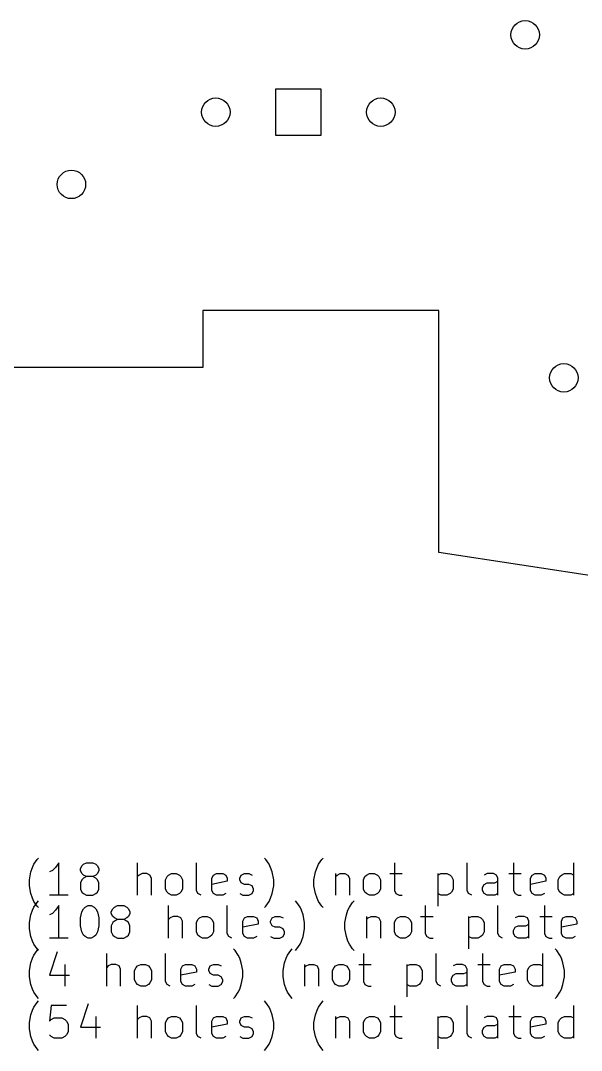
# Model space of a CAD drawing. Header units: millimetres. Extents: x 52 to 335, y -191 to -57.
# Drawn here: x 89 to 123.6, y -191 to -127.6 of the extents above; entities that cross this region are included whole.
import ezdxf

# ---------------------------------------------------------------- set-up
doc = ezdxf.new("R2010")
doc.units = ezdxf.units.MM
doc.layers.add('BLACK', color=250, linetype='CONTINUOUS')

msp = doc.modelspace()

# ---------------------------------------------------------------- linework, layer by layer
at = {"layer": 'BLACK', "linetype": 'CONTINUOUS'}
for p, q in [((107.548664, -131.843836), (104.728836, -131.843836)), ((104.728836, -131.843836), (104.728836, -134.663664)), ((107.548664, -134.663664), (107.548664, -131.843836)), ((104.728836, -134.663664), (107.548664, -134.663664)), ((100.26375, -145.4675), (100.26375, -148.9675)), ((114.79375, -145.4675), (100.26375, -145.4675)), ((114.79375, -160.3475), (114.79375, -145.4675)), ((100.26375, -148.9675), (78.76375, -148.9675)), ((132.67375, -163.0975), (114.79375, -160.3475)), ((89.863664, -179.542576), (90.05414, -179.256861)), ((90.05414, -179.256861), (90.149379, -179.161623)), ((104.14938, -179.256861), (104.054142, -179.161623)), ((104.339856, -179.542576), (104.14938, -179.256861)), ((107.387475, -179.542576), (107.577951, -179.256861)), ((107.577951, -179.256861), (107.67319, -179.161623)), ((89.673188, -180.018766), (89.768426, -179.733052)), ((89.768426, -179.733052), (89.863664, -179.542576)), ((91.006521, -179.923528), (90.816045, -180.018766)), ((91.196997, -179.733052), (91.006521, -179.923528)), ((91.387473, -179.447338), (91.196997, -179.733052)), ((91.387473, -181.447338), (91.387473, -179.447338)), ((92.720807, -179.82829), (92.816045, -179.637814)), ((92.720807, -179.923528), (92.720807, -179.82829)), ((92.816045, -180.114004), (92.720807, -179.923528)), ((92.816045, -179.637814), (92.911283, -179.542576)), ((92.911283, -179.542576), (93.101759, -179.447338)), ((93.101759, -179.447338), (93.482712, -179.447338)), ((93.482712, -179.447338), (93.673188, -179.542576)), ((93.673188, -179.542576), (93.768426, -179.637814)), ((93.768426, -179.637814), (93.863664, -179.82829)), ((93.863664, -179.923528), (93.768426, -180.114004)), ((93.863664, -179.82829), (93.863664, -179.923528)), ((96.244617, -181.447338), (96.244617, -179.447338)), ((99.863665, -181.161623), (99.863665, -179.447338)), ((104.435094, -179.733052), (104.339856, -179.542576)), ((104.530332, -180.018766), (104.435094, -179.733052)), ((107.196999, -180.018766), (107.292237, -179.733052)), ((107.292237, -179.733052), (107.387475, -179.542576)), ((112.054142, -179.447338), (112.054142, -181.161623)), ((116.530333, -181.161623), (116.530333, -179.447338)), ((119.387476, -179.447338), (119.387476, -181.161623)), ((123.101762, -181.447338), (123.101762, -179.447338)), ((89.57795, -180.494957), (89.673188, -180.018766)), ((89.57795, -180.875909), (89.57795, -180.494957)), ((92.816045, -180.494957), (92.720807, -180.685433)), ((92.911283, -180.209242), (92.816045, -180.114004)), ((92.911283, -180.399719), (92.816045, -180.494957)), ((93.101759, -180.30448), (92.911283, -180.209242)), ((93.101759, -180.30448), (92.911283, -180.399719)), ((93.482712, -180.30448), (93.101759, -180.30448)), ((93.673188, -180.209242), (93.482712, -180.30448)), ((93.673188, -180.399719), (93.482712, -180.30448)), ((93.768426, -180.114004), (93.673188, -180.209242)), ((93.768426, -180.494957), (93.673188, -180.399719)), ((93.863664, -180.685433), (93.768426, -180.494957)), ((96.339855, -180.209242), (96.244617, -180.30448)), ((96.530331, -180.114004), (96.339855, -180.209242)), ((96.816046, -180.114004), (96.530331, -180.114004)), ((97.006522, -180.209242), (96.816046, -180.114004)), ((97.10176, -180.399719), (97.006522, -180.209242)), ((97.10176, -181.447338), (97.10176, -180.399719)), ((97.958903, -180.494957), (98.054141, -180.30448)), ((97.958903, -181.066385), (97.958903, -180.494957)), ((98.054141, -180.30448), (98.149379, -180.209242)), ((98.149379, -180.209242), (98.339855, -180.114004)), ((98.339855, -180.114004), (98.62557, -180.114004)), ((98.62557, -180.114004), (98.816046, -180.209242)), ((98.816046, -180.209242), (98.911284, -180.30448)), ((98.911284, -180.30448), (99.006522, -180.494957)), ((99.006522, -180.494957), (99.006522, -181.066385)), ((100.816046, -180.399719), (100.911284, -180.209242)), ((100.816046, -181.161623), (100.816046, -180.399719)), ((101.768427, -180.590195), (100.816046, -180.780671)), ((100.911284, -180.209242), (101.10176, -180.114004)), ((101.10176, -180.114004), (101.482713, -180.114004)), ((101.482713, -180.114004), (101.673189, -180.209242)), ((101.673189, -180.209242), (101.768427, -180.399719)), ((101.768427, -180.399719), (101.768427, -180.590195)), ((102.530332, -180.399719), (102.62557, -180.209242)), ((102.530332, -180.494957), (102.530332, -180.399719)), ((102.62557, -180.685433), (102.530332, -180.494957)), ((102.62557, -180.209242), (102.816046, -180.114004)), ((102.816046, -180.114004), (103.10176, -180.114004)), ((103.10176, -180.114004), (103.292237, -180.209242)), ((104.62557, -180.494957), (104.530332, -180.018766)), ((104.62557, -180.875909), (104.62557, -180.494957)), ((107.101761, -180.494957), (107.196999, -180.018766)), ((107.101761, -180.875909), (107.101761, -180.494957)), ((108.435094, -180.114004), (108.435094, -181.447338)), ((108.435094, -180.30448), (108.530332, -180.209242)), ((108.530332, -180.209242), (108.720808, -180.114004)), ((108.720808, -180.114004), (109.006523, -180.114004)), ((109.006523, -180.114004), (109.196999, -180.209242)), ((109.196999, -180.209242), (109.292237, -180.399719)), ((109.292237, -180.399719), (109.292237, -181.447338)), ((110.14938, -180.494957), (110.244618, -180.30448)), ((110.14938, -181.066385), (110.14938, -180.494957)), ((110.244618, -180.30448), (110.339856, -180.209242)), ((110.339856, -180.209242), (110.530332, -180.114004)), ((110.530332, -180.114004), (110.816047, -180.114004)), ((110.816047, -180.114004), (111.006523, -180.209242)), ((111.006523, -180.209242), (111.101761, -180.30448)), ((111.101761, -180.30448), (111.196999, -180.494957)), ((111.196999, -180.494957), (111.196999, -181.066385)), ((111.768428, -180.114004), (112.530332, -180.114004)), ((114.720809, -180.114004), (114.720809, -182.114004)), ((114.720809, -180.209242), (114.911285, -180.114004)), ((114.911285, -180.114004), (115.292238, -180.114004)), ((115.292238, -180.114004), (115.482714, -180.209242)), ((115.482714, -180.209242), (115.577952, -180.30448)), ((115.577952, -180.30448), (115.67319, -180.494957)), ((115.67319, -180.494957), (115.67319, -181.066385)), ((117.768428, -180.114004), (117.577952, -180.209242)), ((118.149381, -180.114004), (117.768428, -180.114004)), ((118.339857, -180.209242), (118.149381, -180.114004)), ((118.244619, -180.685433), (118.435095, -180.590195)), ((118.435095, -180.399719), (118.339857, -180.209242)), ((118.435095, -181.447338), (118.435095, -180.399719)), ((119.101762, -180.114004), (119.863666, -180.114004)), ((120.435095, -180.399719), (120.530333, -180.209242)), ((120.435095, -181.161623), (120.435095, -180.399719)), ((121.387476, -180.590195), (120.435095, -180.780671)), ((120.530333, -180.209242), (120.720809, -180.114004)), ((120.720809, -180.114004), (121.101762, -180.114004)), ((121.101762, -180.114004), (121.292238, -180.209242)), ((121.292238, -180.209242), (121.387476, -180.399719)), ((121.387476, -180.399719), (121.387476, -180.590195)), ((122.149381, -180.494957), (122.244619, -180.30448)), ((122.149381, -181.066385), (122.149381, -180.494957)), ((122.244619, -180.30448), (122.339857, -180.209242)), ((122.339857, -180.209242), (122.530333, -180.114004)), ((122.530333, -180.114004), (122.911286, -180.114004)), ((122.911286, -180.114004), (123.101762, -180.209242)), ((89.673188, -181.3521), (89.57795, -180.875909)), ((92.720807, -180.685433), (92.720807, -181.066385)), ((92.720807, -181.066385), (92.816045, -181.256861)), ((92.816045, -181.256861), (92.911283, -181.3521)), ((93.673188, -181.3521), (93.768426, -181.256861)), ((93.768426, -181.256861), (93.863664, -181.066385)), ((93.863664, -181.066385), (93.863664, -180.685433)), ((98.054141, -181.256861), (97.958903, -181.066385)), ((98.149379, -181.3521), (98.054141, -181.256861)), ((98.911284, -181.256861), (98.816046, -181.3521)), ((99.006522, -181.066385), (98.911284, -181.256861)), ((99.958903, -181.3521), (99.863665, -181.161623)), ((100.911284, -181.3521), (100.816046, -181.161623)), ((102.816046, -180.780671), (102.62557, -180.685433)), ((103.10176, -180.780671), (102.816046, -180.780671)), ((103.292237, -180.875909), (103.10176, -180.780671)), ((103.387475, -181.066385), (103.292237, -180.875909)), ((103.292237, -181.3521), (103.387475, -181.161623)), ((103.387475, -181.161623), (103.387475, -181.066385)), ((104.530332, -181.3521), (104.62557, -180.875909)), ((107.196999, -181.3521), (107.101761, -180.875909)), ((110.244618, -181.256861), (110.14938, -181.066385)), ((110.339856, -181.3521), (110.244618, -181.256861)), ((111.101761, -181.256861), (111.006523, -181.3521)), ((111.196999, -181.066385), (111.101761, -181.256861)), ((112.054142, -181.161623), (112.14938, -181.3521)), ((115.577952, -181.256861), (115.482714, -181.3521)), ((115.67319, -181.066385), (115.577952, -181.256861)), ((116.625571, -181.3521), (116.530333, -181.161623)), ((117.482714, -180.971147), (117.577952, -180.780671)), ((117.482714, -181.161623), (117.482714, -180.971147)), ((117.577952, -181.3521), (117.482714, -181.161623)), ((117.577952, -180.780671), (117.768428, -180.685433)), ((117.768428, -180.685433), (118.244619, -180.685433)), ((119.387476, -181.161623), (119.482714, -181.3521)), ((120.530333, -181.3521), (120.435095, -181.161623)), ((122.244619, -181.256861), (122.149381, -181.066385)), ((122.339857, -181.3521), (122.244619, -181.256861)), ((89.768426, -181.637814), (89.673188, -181.3521)), ((89.863664, -181.82829), (89.768426, -181.637814)), ((90.05414, -182.114004), (89.863664, -181.82829)), ((89.863664, -182.182576), (90.05414, -181.896861)), ((90.05414, -181.896861), (90.149379, -181.801623)), ((91.958902, -181.447338), (90.816045, -181.447338)), ((92.911283, -181.3521), (93.101759, -181.447338)), ((93.101759, -181.447338), (93.482712, -181.447338)), ((93.482712, -181.447338), (93.673188, -181.3521)), ((98.339855, -181.447338), (98.149379, -181.3521)), ((98.62557, -181.447338), (98.339855, -181.447338)), ((98.816046, -181.3521), (98.62557, -181.447338)), ((100.149379, -181.447338), (99.958903, -181.3521)), ((101.10176, -181.447338), (100.911284, -181.3521)), ((101.482713, -181.447338), (101.10176, -181.447338)), ((101.673189, -181.3521), (101.482713, -181.447338)), ((102.530332, -181.3521), (102.720808, -181.447338)), ((102.720808, -181.447338), (103.10176, -181.447338)), ((103.10176, -181.447338), (103.292237, -181.3521)), ((104.14938, -182.114004), (104.339856, -181.82829)), ((104.339856, -181.82829), (104.435094, -181.637814)), ((104.435094, -181.637814), (104.530332, -181.3521)), ((106.054142, -181.896861), (105.958904, -181.801623)), ((106.244618, -182.182576), (106.054142, -181.896861)), ((107.292237, -181.637814), (107.196999, -181.3521)), ((107.387475, -181.82829), (107.292237, -181.637814)), ((107.577951, -182.114004), (107.387475, -181.82829)), ((109.292237, -182.182576), (109.482713, -181.896861)), ((109.482713, -181.896861), (109.577952, -181.801623)), ((110.530332, -181.447338), (110.339856, -181.3521)), ((110.816047, -181.447338), (110.530332, -181.447338)), ((111.006523, -181.3521), (110.816047, -181.447338)), ((112.14938, -181.3521), (112.339856, -181.447338)), ((112.339856, -181.447338), (112.530332, -181.447338)), ((114.911285, -181.447338), (114.720809, -181.3521)), ((115.292238, -181.447338), (114.911285, -181.447338)), ((115.482714, -181.3521), (115.292238, -181.447338)), ((116.816047, -181.447338), (116.625571, -181.3521)), ((117.768428, -181.447338), (117.577952, -181.3521)), ((118.244619, -181.447338), (117.768428, -181.447338)), ((118.435095, -181.3521), (118.244619, -181.447338)), ((119.482714, -181.3521), (119.67319, -181.447338)), ((119.67319, -181.447338), (119.863666, -181.447338)), ((120.720809, -181.447338), (120.530333, -181.3521)), ((121.101762, -181.447338), (120.720809, -181.447338)), ((121.292238, -181.3521), (121.101762, -181.447338)), ((122.530333, -181.447338), (122.339857, -181.3521)), ((122.911286, -181.447338), (122.530333, -181.447338)), ((123.101762, -181.3521), (122.911286, -181.447338)), ((89.673188, -182.658766), (89.768426, -182.373052)), ((89.768426, -182.373052), (89.863664, -182.182576)), ((90.149379, -182.209242), (90.05414, -182.114004)), ((91.196997, -182.373052), (91.006521, -182.563528)), ((91.387473, -182.087338), (91.196997, -182.373052)), ((91.387473, -184.087338), (91.387473, -182.087338)), ((92.720807, -182.849242), (92.816045, -182.46829)), ((92.816045, -182.46829), (92.911283, -182.277814)), ((92.911283, -182.277814), (93.006521, -182.182576)), ((93.006521, -182.182576), (93.196997, -182.087338)), ((93.196997, -182.087338), (93.387474, -182.087338)), ((93.387474, -182.087338), (93.57795, -182.182576)), ((93.57795, -182.182576), (93.673188, -182.277814)), ((93.673188, -182.277814), (93.768426, -182.46829)), ((93.768426, -182.46829), (93.863664, -182.849242)), ((94.625569, -182.46829), (94.720807, -182.277814)), ((94.625569, -182.563528), (94.625569, -182.46829)), ((94.720807, -182.277814), (94.816045, -182.182576)), ((94.816045, -182.182576), (95.006521, -182.087338)), ((95.006521, -182.087338), (95.387474, -182.087338)), ((95.387474, -182.087338), (95.57795, -182.182576)), ((95.57795, -182.182576), (95.673188, -182.277814)), ((95.673188, -182.277814), (95.768426, -182.46829)), ((95.768426, -182.46829), (95.768426, -182.563528)), ((98.149379, -184.087338), (98.149379, -182.087338)), ((101.768427, -183.801623), (101.768427, -182.087338)), ((104.054142, -182.209242), (104.14938, -182.114004)), ((106.339856, -182.373052), (106.244618, -182.182576)), ((106.435094, -182.658766), (106.339856, -182.373052)), ((107.67319, -182.209242), (107.577951, -182.114004)), ((109.101761, -182.658766), (109.196999, -182.373052)), ((109.196999, -182.373052), (109.292237, -182.182576)), ((113.958904, -182.087338), (113.958904, -183.801623)), ((118.435095, -183.801623), (118.435095, -182.087338)), ((121.292238, -182.087338), (121.292238, -183.801623)), ((89.57795, -183.134957), (89.673188, -182.658766)), ((89.57795, -183.515909), (89.57795, -183.134957)), ((91.006521, -182.563528), (90.816045, -182.658766)), ((92.720807, -183.325433), (92.720807, -182.849242)), ((93.863664, -182.849242), (93.863664, -183.325433)), ((94.720807, -182.754004), (94.625569, -182.563528)), ((94.720807, -183.134957), (94.625569, -183.325433)), ((94.816045, -182.849242), (94.720807, -182.754004)), ((94.816045, -183.039719), (94.720807, -183.134957)), ((95.006521, -182.94448), (94.816045, -182.849242)), ((95.006521, -182.94448), (94.816045, -183.039719)), ((95.387474, -182.94448), (95.006521, -182.94448)), ((95.57795, -182.849242), (95.387474, -182.94448)), ((95.57795, -183.039719), (95.387474, -182.94448)), ((95.673188, -182.754004), (95.57795, -182.849242)), ((95.673188, -183.134957), (95.57795, -183.039719)), ((95.768426, -182.563528), (95.673188, -182.754004)), ((95.768426, -183.325433), (95.673188, -183.134957)), ((98.244617, -182.849242), (98.149379, -182.94448)), ((98.435093, -182.754004), (98.244617, -182.849242)), ((98.720808, -182.754004), (98.435093, -182.754004)), ((98.911284, -182.849242), (98.720808, -182.754004)), ((99.006522, -183.039719), (98.911284, -182.849242)), ((99.006522, -184.087338), (99.006522, -183.039719)), ((99.863665, -183.134957), (99.958903, -182.94448)), ((99.863665, -183.706385), (99.863665, -183.134957)), ((99.958903, -182.94448), (100.054141, -182.849242)), ((100.054141, -182.849242), (100.244617, -182.754004)), ((100.244617, -182.754004), (100.530332, -182.754004)), ((100.530332, -182.754004), (100.720808, -182.849242)), ((100.720808, -182.849242), (100.816046, -182.94448)), ((100.816046, -182.94448), (100.911284, -183.134957)), ((100.911284, -183.134957), (100.911284, -183.706385)), ((102.720808, -183.039719), (102.816046, -182.849242)), ((102.720808, -183.801623), (102.720808, -183.039719)), ((102.816046, -182.849242), (103.006522, -182.754004)), ((103.006522, -182.754004), (103.387475, -182.754004)), ((103.387475, -182.754004), (103.577951, -182.849242)), ((103.577951, -182.849242), (103.673189, -183.039719)), ((103.673189, -183.039719), (103.673189, -183.230195)), ((104.435094, -183.039719), (104.530332, -182.849242)), ((104.435094, -183.134957), (104.435094, -183.039719)), ((104.530332, -183.325433), (104.435094, -183.134957)), ((104.530332, -182.849242), (104.720808, -182.754004)), ((104.720808, -182.754004), (105.006522, -182.754004)), ((105.006522, -182.754004), (105.196999, -182.849242)), ((106.530332, -183.134957), (106.435094, -182.658766)), ((106.530332, -183.515909), (106.530332, -183.134957)), ((109.006523, -183.134957), (109.101761, -182.658766)), ((109.006523, -183.515909), (109.006523, -183.134957)), ((110.339856, -182.754004), (110.339856, -184.087338)), ((110.339856, -182.94448), (110.435094, -182.849242)), ((110.435094, -182.849242), (110.62557, -182.754004)), ((110.62557, -182.754004), (110.911285, -182.754004)), ((110.911285, -182.754004), (111.101761, -182.849242)), ((111.101761, -182.849242), (111.196999, -183.039719)), ((111.196999, -183.039719), (111.196999, -184.087338)), ((112.054142, -183.134957), (112.14938, -182.94448)), ((112.054142, -183.706385), (112.054142, -183.134957)), ((112.14938, -182.94448), (112.244618, -182.849242)), ((112.244618, -182.849242), (112.435094, -182.754004)), ((112.435094, -182.754004), (112.720809, -182.754004)), ((112.720809, -182.754004), (112.911285, -182.849242)), ((112.911285, -182.849242), (113.006523, -182.94448)), ((113.006523, -182.94448), (113.101761, -183.134957)), ((113.101761, -183.134957), (113.101761, -183.706385)), ((113.67319, -182.754004), (114.435094, -182.754004)), ((116.625571, -182.754004), (116.625571, -184.754004)), ((116.625571, -182.849242), (116.816047, -182.754004)), ((116.816047, -182.754004), (117.197, -182.754004)), ((117.197, -182.754004), (117.387476, -182.849242)), ((117.387476, -182.849242), (117.482714, -182.94448)), ((117.482714, -182.94448), (117.577952, -183.134957)), ((117.577952, -183.134957), (117.577952, -183.706385)), ((119.67319, -182.754004), (119.482714, -182.849242)), ((120.054143, -182.754004), (119.67319, -182.754004)), ((120.244619, -182.849242), (120.054143, -182.754004)), ((120.339857, -183.039719), (120.244619, -182.849242)), ((120.339857, -184.087338), (120.339857, -183.039719)), ((121.006524, -182.754004), (121.768428, -182.754004)), ((122.339857, -183.039719), (122.435095, -182.849242)), ((122.339857, -183.801623), (122.339857, -183.039719)), ((122.435095, -182.849242), (122.625571, -182.754004)), ((122.625571, -182.754004), (123.006524, -182.754004)), ((123.006524, -182.754004), (123.197, -182.849242)), ((123.197, -182.849242), (123.292238, -183.039719)), ((123.292238, -183.039719), (123.292238, -183.230195)), ((89.673188, -183.9921), (89.57795, -183.515909)), ((92.816045, -183.706385), (92.720807, -183.325433)), ((92.911283, -183.896861), (92.816045, -183.706385)), ((93.768426, -183.706385), (93.673188, -183.896861)), ((93.863664, -183.325433), (93.768426, -183.706385)), ((94.625569, -183.325433), (94.625569, -183.706385)), ((94.625569, -183.706385), (94.720807, -183.896861)), ((95.673188, -183.896861), (95.768426, -183.706385)), ((95.768426, -183.706385), (95.768426, -183.325433)), ((99.958903, -183.896861), (99.863665, -183.706385)), ((100.911284, -183.706385), (100.816046, -183.896861)), ((101.863665, -183.9921), (101.768427, -183.801623)), ((103.673189, -183.230195), (102.720808, -183.420671)), ((102.816046, -183.9921), (102.720808, -183.801623)), ((104.720808, -183.420671), (104.530332, -183.325433)), ((105.006522, -183.420671), (104.720808, -183.420671)), ((105.196999, -183.515909), (105.006522, -183.420671)), ((105.292237, -183.706385), (105.196999, -183.515909)), ((105.196999, -183.9921), (105.292237, -183.801623)), ((105.292237, -183.801623), (105.292237, -183.706385)), ((106.435094, -183.9921), (106.530332, -183.515909)), ((109.101761, -183.9921), (109.006523, -183.515909)), ((112.14938, -183.896861), (112.054142, -183.706385)), ((113.101761, -183.706385), (113.006523, -183.896861)), ((113.958904, -183.801623), (114.054142, -183.9921)), ((117.577952, -183.706385), (117.482714, -183.896861)), ((118.530333, -183.9921), (118.435095, -183.801623)), ((119.387476, -183.611147), (119.482714, -183.420671)), ((119.387476, -183.801623), (119.387476, -183.611147)), ((119.482714, -183.9921), (119.387476, -183.801623)), ((119.482714, -183.420671), (119.67319, -183.325433)), ((119.67319, -183.325433), (120.149381, -183.325433)), ((120.149381, -183.325433), (120.339857, -183.230195)), ((121.292238, -183.801623), (121.387476, -183.9921)), ((123.292238, -183.230195), (122.339857, -183.420671)), ((122.435095, -183.9921), (122.339857, -183.801623)), ((89.768426, -184.277814), (89.673188, -183.9921)), ((89.863664, -184.46829), (89.768426, -184.277814)), ((91.958902, -184.087338), (90.816045, -184.087338)), ((93.006521, -183.9921), (92.911283, -183.896861)), ((93.196997, -184.087338), (93.006521, -183.9921)), ((93.387474, -184.087338), (93.196997, -184.087338)), ((93.57795, -183.9921), (93.387474, -184.087338)), ((93.673188, -183.896861), (93.57795, -183.9921)), ((94.720807, -183.896861), (94.816045, -183.9921)), ((94.816045, -183.9921), (95.006521, -184.087338)), ((95.006521, -184.087338), (95.387474, -184.087338)), ((95.387474, -184.087338), (95.57795, -183.9921)), ((95.57795, -183.9921), (95.673188, -183.896861)), ((100.054141, -183.9921), (99.958903, -183.896861)), ((100.244617, -184.087338), (100.054141, -183.9921)), ((100.530332, -184.087338), (100.244617, -184.087338)), ((100.720808, -183.9921), (100.530332, -184.087338)), ((100.816046, -183.896861), (100.720808, -183.9921)), ((102.054141, -184.087338), (101.863665, -183.9921)), ((103.006522, -184.087338), (102.816046, -183.9921)), ((103.387475, -184.087338), (103.006522, -184.087338)), ((103.577951, -183.9921), (103.387475, -184.087338)), ((104.435094, -183.9921), (104.62557, -184.087338)), ((104.62557, -184.087338), (105.006522, -184.087338)), ((105.006522, -184.087338), (105.196999, -183.9921)), ((106.244618, -184.46829), (106.339856, -184.277814)), ((106.339856, -184.277814), (106.435094, -183.9921)), ((109.196999, -184.277814), (109.101761, -183.9921)), ((109.292237, -184.46829), (109.196999, -184.277814)), ((112.244618, -183.9921), (112.14938, -183.896861)), ((112.435094, -184.087338), (112.244618, -183.9921)), ((112.720809, -184.087338), (112.435094, -184.087338)), ((112.911285, -183.9921), (112.720809, -184.087338)), ((113.006523, -183.896861), (112.911285, -183.9921)), ((114.054142, -183.9921), (114.244618, -184.087338)), ((114.244618, -184.087338), (114.435094, -184.087338)), ((116.816047, -184.087338), (116.625571, -183.9921)), ((117.197, -184.087338), (116.816047, -184.087338)), ((117.387476, -183.9921), (117.197, -184.087338)), ((117.482714, -183.896861), (117.387476, -183.9921)), ((118.720809, -184.087338), (118.530333, -183.9921)), ((119.67319, -184.087338), (119.482714, -183.9921)), ((120.149381, -184.087338), (119.67319, -184.087338)), ((120.339857, -183.9921), (120.149381, -184.087338)), ((121.387476, -183.9921), (121.577952, -184.087338)), ((121.577952, -184.087338), (121.768428, -184.087338)), ((122.625571, -184.087338), (122.435095, -183.9921)), ((123.006524, -184.087338), (122.625571, -184.087338)), ((123.197, -183.9921), (123.006524, -184.087338)), ((90.05414, -184.754004), (89.863664, -184.46829)), ((89.863664, -185.132576), (90.05414, -184.846861)), ((90.05414, -184.846861), (90.149379, -184.751623)), ((90.149379, -184.849242), (90.05414, -184.754004)), ((91.292235, -184.9421), (90.816045, -186.370671)), ((94.339855, -187.037338), (94.339855, -185.037338)), ((97.958903, -186.751623), (97.958903, -185.037338)), ((102.244618, -184.846861), (102.14938, -184.751623)), ((102.435094, -185.132576), (102.244618, -184.846861)), ((105.482713, -185.132576), (105.673189, -184.846861)), ((105.673189, -184.846861), (105.768428, -184.751623)), ((105.958904, -184.849242), (106.054142, -184.754004)), ((106.054142, -184.754004), (106.244618, -184.46829)), ((109.482713, -184.754004), (109.292237, -184.46829)), ((109.577952, -184.849242), (109.482713, -184.754004)), ((110.14938, -185.037338), (110.14938, -186.751623)), ((114.625571, -186.751623), (114.625571, -185.037338)), ((117.482714, -185.037338), (117.482714, -186.751623)), ((121.197, -187.037338), (121.197, -185.037338)), ((122.054143, -184.846861), (121.958905, -184.751623)), ((122.244619, -185.132576), (122.054143, -184.846861)), ((89.57795, -186.084957), (89.673188, -185.608766)), ((89.673188, -185.608766), (89.768426, -185.323052)), ((89.768426, -185.323052), (89.863664, -185.132576)), ((91.768426, -185.704004), (91.768426, -187.037338)), ((94.625569, -185.704004), (94.435093, -185.799242)), ((94.911284, -185.704004), (94.625569, -185.704004)), ((95.10176, -185.799242), (94.911284, -185.704004)), ((96.244617, -185.799242), (96.435093, -185.704004)), ((96.435093, -185.704004), (96.720808, -185.704004)), ((96.720808, -185.704004), (96.911284, -185.799242)), ((99.006522, -185.799242), (99.196998, -185.704004)), ((99.196998, -185.704004), (99.577951, -185.704004)), ((99.577951, -185.704004), (99.768427, -185.799242)), ((100.720808, -185.799242), (100.911284, -185.704004)), ((100.911284, -185.704004), (101.196998, -185.704004)), ((101.196998, -185.704004), (101.387475, -185.799242)), ((102.530332, -185.323052), (102.435094, -185.132576)), ((102.62557, -185.608766), (102.530332, -185.323052)), ((102.720808, -186.084957), (102.62557, -185.608766)), ((105.196999, -186.084957), (105.292237, -185.608766)), ((105.292237, -185.608766), (105.387475, -185.323052)), ((105.387475, -185.323052), (105.482713, -185.132576)), ((106.530332, -185.704004), (106.530332, -187.037338)), ((106.62557, -185.799242), (106.816046, -185.704004)), ((106.816046, -185.704004), (107.101761, -185.704004)), ((107.101761, -185.704004), (107.292237, -185.799242)), ((108.435094, -185.799242), (108.62557, -185.704004)), ((108.62557, -185.704004), (108.911285, -185.704004)), ((108.911285, -185.704004), (109.101761, -185.799242)), ((109.863666, -185.704004), (110.62557, -185.704004)), ((112.816047, -185.704004), (112.816047, -187.704004)), ((112.816047, -185.799242), (113.006523, -185.704004)), ((113.006523, -185.704004), (113.387476, -185.704004)), ((113.387476, -185.704004), (113.577952, -185.799242)), ((115.863666, -185.704004), (115.67319, -185.799242)), ((116.244619, -185.704004), (115.863666, -185.704004)), ((116.435095, -185.799242), (116.244619, -185.704004)), ((117.197, -185.704004), (117.958904, -185.704004)), ((118.625571, -185.799242), (118.816047, -185.704004)), ((118.816047, -185.704004), (119.197, -185.704004)), ((119.197, -185.704004), (119.387476, -185.799242)), ((120.435095, -185.799242), (120.625571, -185.704004)), ((120.625571, -185.704004), (121.006524, -185.704004)), ((121.006524, -185.704004), (121.197, -185.799242)), ((122.339857, -185.323052), (122.244619, -185.132576)), ((122.435095, -185.608766), (122.339857, -185.323052)), ((122.530333, -186.084957), (122.435095, -185.608766)), ((89.57795, -186.465909), (89.57795, -186.084957)), ((94.435093, -185.799242), (94.339855, -185.89448)), ((95.196998, -185.989719), (95.10176, -185.799242)), ((95.196998, -187.037338), (95.196998, -185.989719)), ((96.054141, -186.084957), (96.149379, -185.89448)), ((96.054141, -186.656385), (96.054141, -186.084957)), ((96.149379, -185.89448), (96.244617, -185.799242)), ((96.911284, -185.799242), (97.006522, -185.89448)), ((97.006522, -185.89448), (97.10176, -186.084957)), ((97.10176, -186.084957), (97.10176, -186.656385)), ((98.911284, -185.989719), (99.006522, -185.799242)), ((98.911284, -186.751623), (98.911284, -185.989719)), ((99.863665, -186.180195), (98.911284, -186.370671)), ((99.768427, -185.799242), (99.863665, -185.989719)), ((99.863665, -185.989719), (99.863665, -186.180195)), ((100.62557, -185.989719), (100.720808, -185.799242)), ((100.62557, -186.084957), (100.62557, -185.989719)), ((100.720808, -186.275433), (100.62557, -186.084957)), ((100.911284, -186.370671), (100.720808, -186.275433)), ((102.720808, -186.465909), (102.720808, -186.084957)), ((105.196999, -186.465909), (105.196999, -186.084957)), ((106.530332, -185.89448), (106.62557, -185.799242)), ((107.292237, -185.799242), (107.387475, -185.989719)), ((107.387475, -185.989719), (107.387475, -187.037338)), ((108.244618, -186.084957), (108.339856, -185.89448)), ((108.244618, -186.656385), (108.244618, -186.084957)), ((108.339856, -185.89448), (108.435094, -185.799242)), ((109.101761, -185.799242), (109.196999, -185.89448)), ((109.196999, -185.89448), (109.292237, -186.084957)), ((109.292237, -186.084957), (109.292237, -186.656385)), ((113.577952, -185.799242), (113.67319, -185.89448)), ((113.67319, -185.89448), (113.768428, -186.084957)), ((113.768428, -186.084957), (113.768428, -186.656385)), ((115.67319, -186.370671), (115.863666, -186.275433)), ((115.863666, -186.275433), (116.339857, -186.275433)), ((116.339857, -186.275433), (116.530333, -186.180195)), ((116.530333, -185.989719), (116.435095, -185.799242)), ((116.530333, -187.037338), (116.530333, -185.989719)), ((118.530333, -185.989719), (118.625571, -185.799242)), ((118.530333, -186.751623), (118.530333, -185.989719)), ((119.482714, -186.180195), (118.530333, -186.370671)), ((119.387476, -185.799242), (119.482714, -185.989719)), ((119.482714, -185.989719), (119.482714, -186.180195)), ((120.244619, -186.084957), (120.339857, -185.89448)), ((120.244619, -186.656385), (120.244619, -186.084957)), ((120.339857, -185.89448), (120.435095, -185.799242)), ((122.530333, -186.465909), (122.530333, -186.084957)), ((89.673188, -186.9421), (89.57795, -186.465909)), ((89.768426, -187.227814), (89.673188, -186.9421)), ((90.816045, -186.370671), (92.05414, -186.370671)), ((96.149379, -186.846861), (96.054141, -186.656385)), ((96.244617, -186.9421), (96.149379, -186.846861)), ((96.435093, -187.037338), (96.244617, -186.9421)), ((96.911284, -186.9421), (96.720808, -187.037338)), ((97.006522, -186.846861), (96.911284, -186.9421)), ((97.10176, -186.656385), (97.006522, -186.846861)), ((98.054141, -186.9421), (97.958903, -186.751623)), ((98.244617, -187.037338), (98.054141, -186.9421)), ((99.006522, -186.9421), (98.911284, -186.751623)), ((99.196998, -187.037338), (99.006522, -186.9421)), ((99.768427, -186.9421), (99.577951, -187.037338)), ((100.62557, -186.9421), (100.816046, -187.037338)), ((101.196998, -186.370671), (100.911284, -186.370671)), ((101.387475, -186.465909), (101.196998, -186.370671)), ((101.196998, -187.037338), (101.387475, -186.9421)), ((101.482713, -186.656385), (101.387475, -186.465909)), ((101.387475, -186.9421), (101.482713, -186.751623)), ((101.482713, -186.751623), (101.482713, -186.656385)), ((102.530332, -187.227814), (102.62557, -186.9421)), ((102.62557, -186.9421), (102.720808, -186.465909)), ((105.292237, -186.9421), (105.196999, -186.465909)), ((105.387475, -187.227814), (105.292237, -186.9421)), ((108.339856, -186.846861), (108.244618, -186.656385)), ((108.435094, -186.9421), (108.339856, -186.846861)), ((108.62557, -187.037338), (108.435094, -186.9421)), ((109.101761, -186.9421), (108.911285, -187.037338)), ((109.196999, -186.846861), (109.101761, -186.9421)), ((109.292237, -186.656385), (109.196999, -186.846861)), ((110.14938, -186.751623), (110.244618, -186.9421)), ((110.244618, -186.9421), (110.435094, -187.037338)), ((113.006523, -187.037338), (112.816047, -186.9421)), ((113.577952, -186.9421), (113.387476, -187.037338)), ((113.67319, -186.846861), (113.577952, -186.9421)), ((113.768428, -186.656385), (113.67319, -186.846861)), ((114.720809, -186.9421), (114.625571, -186.751623)), ((114.911285, -187.037338), (114.720809, -186.9421)), ((115.577952, -186.561147), (115.67319, -186.370671)), ((115.577952, -186.751623), (115.577952, -186.561147)), ((115.67319, -186.9421), (115.577952, -186.751623)), ((115.863666, -187.037338), (115.67319, -186.9421)), ((116.530333, -186.9421), (116.339857, -187.037338)), ((117.482714, -186.751623), (117.577952, -186.9421)), ((117.577952, -186.9421), (117.768428, -187.037338)), ((118.625571, -186.9421), (118.530333, -186.751623)), ((118.816047, -187.037338), (118.625571, -186.9421)), ((119.387476, -186.9421), (119.197, -187.037338)), ((120.339857, -186.846861), (120.244619, -186.656385)), ((120.435095, -186.9421), (120.339857, -186.846861)), ((120.625571, -187.037338), (120.435095, -186.9421)), ((121.197, -186.9421), (121.006524, -187.037338)), ((122.339857, -187.227814), (122.435095, -186.9421)), ((122.435095, -186.9421), (122.530333, -186.465909)), ((89.863664, -187.41829), (89.768426, -187.227814)), ((90.05414, -187.704004), (89.863664, -187.41829)), ((96.720808, -187.037338), (96.435093, -187.037338)), ((99.577951, -187.037338), (99.196998, -187.037338)), ((100.816046, -187.037338), (101.196998, -187.037338)), ((102.244618, -187.704004), (102.435094, -187.41829)), ((102.435094, -187.41829), (102.530332, -187.227814)), ((105.482713, -187.41829), (105.387475, -187.227814)), ((105.673189, -187.704004), (105.482713, -187.41829)), ((108.911285, -187.037338), (108.62557, -187.037338)), ((110.435094, -187.037338), (110.62557, -187.037338)), ((113.387476, -187.037338), (113.006523, -187.037338)), ((116.339857, -187.037338), (115.863666, -187.037338)), ((117.768428, -187.037338), (117.958904, -187.037338)), ((119.197, -187.037338), (118.816047, -187.037338)), ((121.006524, -187.037338), (120.625571, -187.037338)), ((122.054143, -187.704004), (122.244619, -187.41829)), ((122.244619, -187.41829), (122.339857, -187.227814)), ((89.863664, -188.332576), (90.05414, -188.046861)), ((90.149379, -187.799242), (90.05414, -187.704004)), ((90.05414, -188.046861), (90.149379, -187.951623)), ((90.911283, -188.237338), (90.816045, -189.189719)), ((91.863664, -188.237338), (90.911283, -188.237338)), ((93.196997, -188.1421), (92.720807, -189.570671)), ((96.244617, -190.237338), (96.244617, -188.237338)), ((99.863665, -189.951623), (99.863665, -188.237338)), ((102.14938, -187.799242), (102.244618, -187.704004)), ((104.14938, -188.046861), (104.054142, -187.951623)), ((104.339856, -188.332576), (104.14938, -188.046861)), ((105.768428, -187.799242), (105.673189, -187.704004)), ((107.387475, -188.332576), (107.577951, -188.046861)), ((107.577951, -188.046861), (107.67319, -187.951623)), ((112.054142, -188.237338), (112.054142, -189.951623)), ((116.530333, -189.951623), (116.530333, -188.237338)), ((119.387476, -188.237338), (119.387476, -189.951623)), ((121.958905, -187.799242), (122.054143, -187.704004)), ((123.101762, -190.237338), (123.101762, -188.237338)), ((89.57795, -189.284957), (89.673188, -188.808766)), ((89.673188, -188.808766), (89.768426, -188.523052)), ((89.768426, -188.523052), (89.863664, -188.332576)), ((104.435094, -188.523052), (104.339856, -188.332576)), ((104.530332, -188.808766), (104.435094, -188.523052)), ((104.62557, -189.284957), (104.530332, -188.808766)), ((107.101761, -189.284957), (107.196999, -188.808766)), ((107.196999, -188.808766), (107.292237, -188.523052)), ((107.292237, -188.523052), (107.387475, -188.332576)), ((89.57795, -189.665909), (89.57795, -189.284957)), ((90.816045, -189.189719), (90.911283, -189.09448)), ((90.911283, -189.09448), (91.101759, -188.999242)), ((91.101759, -188.999242), (91.57795, -188.999242)), ((91.57795, -188.999242), (91.768426, -189.09448)), ((91.768426, -189.09448), (91.863664, -189.189719)), ((91.863664, -189.189719), (91.958902, -189.380195)), ((91.958902, -189.380195), (91.958902, -189.856385)), ((93.673188, -188.904004), (93.673188, -190.237338)), ((96.339855, -188.999242), (96.244617, -189.09448)), ((96.530331, -188.904004), (96.339855, -188.999242)), ((96.816046, -188.904004), (96.530331, -188.904004)), ((97.006522, -188.999242), (96.816046, -188.904004)), ((97.10176, -189.189719), (97.006522, -188.999242)), ((97.10176, -190.237338), (97.10176, -189.189719)), ((97.958903, -189.284957), (98.054141, -189.09448)), ((97.958903, -189.856385), (97.958903, -189.284957)), ((98.054141, -189.09448), (98.149379, -188.999242)), ((98.149379, -188.999242), (98.339855, -188.904004)), ((98.339855, -188.904004), (98.62557, -188.904004)), ((98.62557, -188.904004), (98.816046, -188.999242)), ((98.816046, -188.999242), (98.911284, -189.09448)), ((98.911284, -189.09448), (99.006522, -189.284957)), ((99.006522, -189.284957), (99.006522, -189.856385)), ((100.816046, -189.189719), (100.911284, -188.999242)), ((100.816046, -189.951623), (100.816046, -189.189719)), ((101.768427, -189.380195), (100.816046, -189.570671)), ((100.911284, -188.999242), (101.10176, -188.904004)), ((101.10176, -188.904004), (101.482713, -188.904004)), ((101.482713, -188.904004), (101.673189, -188.999242)), ((101.673189, -188.999242), (101.768427, -189.189719)), ((101.768427, -189.189719), (101.768427, -189.380195)), ((102.530332, -189.189719), (102.62557, -188.999242)), ((102.530332, -189.284957), (102.530332, -189.189719)), ((102.62557, -189.475433), (102.530332, -189.284957)), ((102.62557, -188.999242), (102.816046, -188.904004)), ((102.816046, -189.570671), (102.62557, -189.475433)), ((102.816046, -188.904004), (103.10176, -188.904004)), ((103.10176, -188.904004), (103.292237, -188.999242)), ((104.62557, -189.665909), (104.62557, -189.284957)), ((107.101761, -189.665909), (107.101761, -189.284957)), ((108.435094, -188.904004), (108.435094, -190.237338)), ((108.435094, -189.09448), (108.530332, -188.999242)), ((108.530332, -188.999242), (108.720808, -188.904004)), ((108.720808, -188.904004), (109.006523, -188.904004)), ((109.006523, -188.904004), (109.196999, -188.999242)), ((109.196999, -188.999242), (109.292237, -189.189719)), ((109.292237, -189.189719), (109.292237, -190.237338)), ((110.14938, -189.284957), (110.244618, -189.09448)), ((110.14938, -189.856385), (110.14938, -189.284957)), ((110.244618, -189.09448), (110.339856, -188.999242)), ((110.339856, -188.999242), (110.530332, -188.904004)), ((110.530332, -188.904004), (110.816047, -188.904004)), ((110.816047, -188.904004), (111.006523, -188.999242)), ((111.006523, -188.999242), (111.101761, -189.09448)), ((111.101761, -189.09448), (111.196999, -189.284957)), ((111.196999, -189.284957), (111.196999, -189.856385)), ((111.768428, -188.904004), (112.530332, -188.904004)), ((114.720809, -188.904004), (114.720809, -190.904004)), ((114.720809, -188.999242), (114.911285, -188.904004)), ((114.911285, -188.904004), (115.292238, -188.904004)), ((115.292238, -188.904004), (115.482714, -188.999242)), ((115.482714, -188.999242), (115.577952, -189.09448)), ((115.577952, -189.09448), (115.67319, -189.284957)), ((115.67319, -189.284957), (115.67319, -189.856385)), ((117.768428, -188.904004), (117.577952, -188.999242)), ((117.577952, -189.570671), (117.768428, -189.475433)), ((118.149381, -188.904004), (117.768428, -188.904004)), ((117.768428, -189.475433), (118.244619, -189.475433)), ((118.339857, -188.999242), (118.149381, -188.904004)), ((118.244619, -189.475433), (118.435095, -189.380195)), ((118.435095, -189.189719), (118.339857, -188.999242)), ((118.435095, -190.237338), (118.435095, -189.189719)), ((119.101762, -188.904004), (119.863666, -188.904004)), ((120.435095, -189.189719), (120.530333, -188.999242)), ((120.435095, -189.951623), (120.435095, -189.189719)), ((121.387476, -189.380195), (120.435095, -189.570671)), ((120.530333, -188.999242), (120.720809, -188.904004)), ((120.720809, -188.904004), (121.101762, -188.904004)), ((121.101762, -188.904004), (121.292238, -188.999242)), ((121.292238, -188.999242), (121.387476, -189.189719)), ((121.387476, -189.189719), (121.387476, -189.380195)), ((122.149381, -189.284957), (122.244619, -189.09448)), ((122.149381, -189.856385), (122.149381, -189.284957)), ((122.244619, -189.09448), (122.339857, -188.999242)), ((122.339857, -188.999242), (122.530333, -188.904004)), ((122.530333, -188.904004), (122.911286, -188.904004)), ((122.911286, -188.904004), (123.101762, -188.999242)), ((89.673188, -190.1421), (89.57795, -189.665909)), ((89.768426, -190.427814), (89.673188, -190.1421)), ((90.911283, -190.1421), (90.816045, -190.046861)), ((91.101759, -190.237338), (90.911283, -190.1421)), ((91.768426, -190.1421), (91.57795, -190.237338)), ((91.863664, -190.046861), (91.768426, -190.1421)), ((91.958902, -189.856385), (91.863664, -190.046861)), ((92.720807, -189.570671), (93.958902, -189.570671)), ((98.054141, -190.046861), (97.958903, -189.856385)), ((98.149379, -190.1421), (98.054141, -190.046861)), ((98.339855, -190.237338), (98.149379, -190.1421)), ((98.816046, -190.1421), (98.62557, -190.237338)), ((98.911284, -190.046861), (98.816046, -190.1421)), ((99.006522, -189.856385), (98.911284, -190.046861)), ((99.958903, -190.1421), (99.863665, -189.951623)), ((100.149379, -190.237338), (99.958903, -190.1421)), ((100.911284, -190.1421), (100.816046, -189.951623)), ((101.10176, -190.237338), (100.911284, -190.1421)), ((101.673189, -190.1421), (101.482713, -190.237338)), ((102.530332, -190.1421), (102.720808, -190.237338)), ((103.10176, -189.570671), (102.816046, -189.570671)), ((103.292237, -189.665909), (103.10176, -189.570671)), ((103.10176, -190.237338), (103.292237, -190.1421)), ((103.387475, -189.856385), (103.292237, -189.665909)), ((103.292237, -190.1421), (103.387475, -189.951623)), ((103.387475, -189.951623), (103.387475, -189.856385)), ((104.435094, -190.427814), (104.530332, -190.1421)), ((104.530332, -190.1421), (104.62557, -189.665909)), ((107.196999, -190.1421), (107.101761, -189.665909)), ((107.292237, -190.427814), (107.196999, -190.1421)), ((110.244618, -190.046861), (110.14938, -189.856385)), ((110.339856, -190.1421), (110.244618, -190.046861)), ((110.530332, -190.237338), (110.339856, -190.1421)), ((111.006523, -190.1421), (110.816047, -190.237338)), ((111.101761, -190.046861), (111.006523, -190.1421)), ((111.196999, -189.856385), (111.101761, -190.046861)), ((112.054142, -189.951623), (112.14938, -190.1421)), ((112.14938, -190.1421), (112.339856, -190.237338)), ((114.911285, -190.237338), (114.720809, -190.1421)), ((115.482714, -190.1421), (115.292238, -190.237338)), ((115.577952, -190.046861), (115.482714, -190.1421)), ((115.67319, -189.856385), (115.577952, -190.046861)), ((116.625571, -190.1421), (116.530333, -189.951623)), ((116.816047, -190.237338), (116.625571, -190.1421)), ((117.482714, -189.761147), (117.577952, -189.570671)), ((117.482714, -189.951623), (117.482714, -189.761147)), ((117.577952, -190.1421), (117.482714, -189.951623)), ((117.768428, -190.237338), (117.577952, -190.1421)), ((118.435095, -190.1421), (118.244619, -190.237338)), ((119.387476, -189.951623), (119.482714, -190.1421)), ((119.482714, -190.1421), (119.67319, -190.237338)), ((120.530333, -190.1421), (120.435095, -189.951623)), ((120.720809, -190.237338), (120.530333, -190.1421)), ((121.292238, -190.1421), (121.101762, -190.237338)), ((122.244619, -190.046861), (122.149381, -189.856385)), ((122.339857, -190.1421), (122.244619, -190.046861)), ((122.530333, -190.237338), (122.339857, -190.1421)), ((123.101762, -190.1421), (122.911286, -190.237338)), ((89.863664, -190.61829), (89.768426, -190.427814)), ((90.05414, -190.904004), (89.863664, -190.61829)), ((91.57795, -190.237338), (91.101759, -190.237338)), ((98.62557, -190.237338), (98.339855, -190.237338)), ((101.482713, -190.237338), (101.10176, -190.237338)), ((102.720808, -190.237338), (103.10176, -190.237338)), ((104.14938, -190.904004), (104.339856, -190.61829)), ((104.339856, -190.61829), (104.435094, -190.427814)), ((107.387475, -190.61829), (107.292237, -190.427814)), ((107.577951, -190.904004), (107.387475, -190.61829)), ((110.816047, -190.237338), (110.530332, -190.237338)), ((112.339856, -190.237338), (112.530332, -190.237338)), ((115.292238, -190.237338), (114.911285, -190.237338)), ((118.244619, -190.237338), (117.768428, -190.237338)), ((119.67319, -190.237338), (119.863666, -190.237338)), ((121.101762, -190.237338), (120.720809, -190.237338)), ((122.911286, -190.237338), (122.530333, -190.237338)), ((90.149379, -190.999242), (90.05414, -190.904004)), ((104.054142, -190.999242), (104.14938, -190.904004)), ((107.67319, -190.999242), (107.577951, -190.904004))]:
    msp.add_line(p, q, dxfattribs=at)
at = {"layer": 'BLACK'}
for centre in [(120.10875, -128.49125), (101.05875, -133.25375), (111.21875, -133.25375), (92.16875, -137.69875), (122.49, -149.605)]:
    msp.add_circle(centre, 0.875, dxfattribs=at)

doc.saveas('drawing.dxf')
